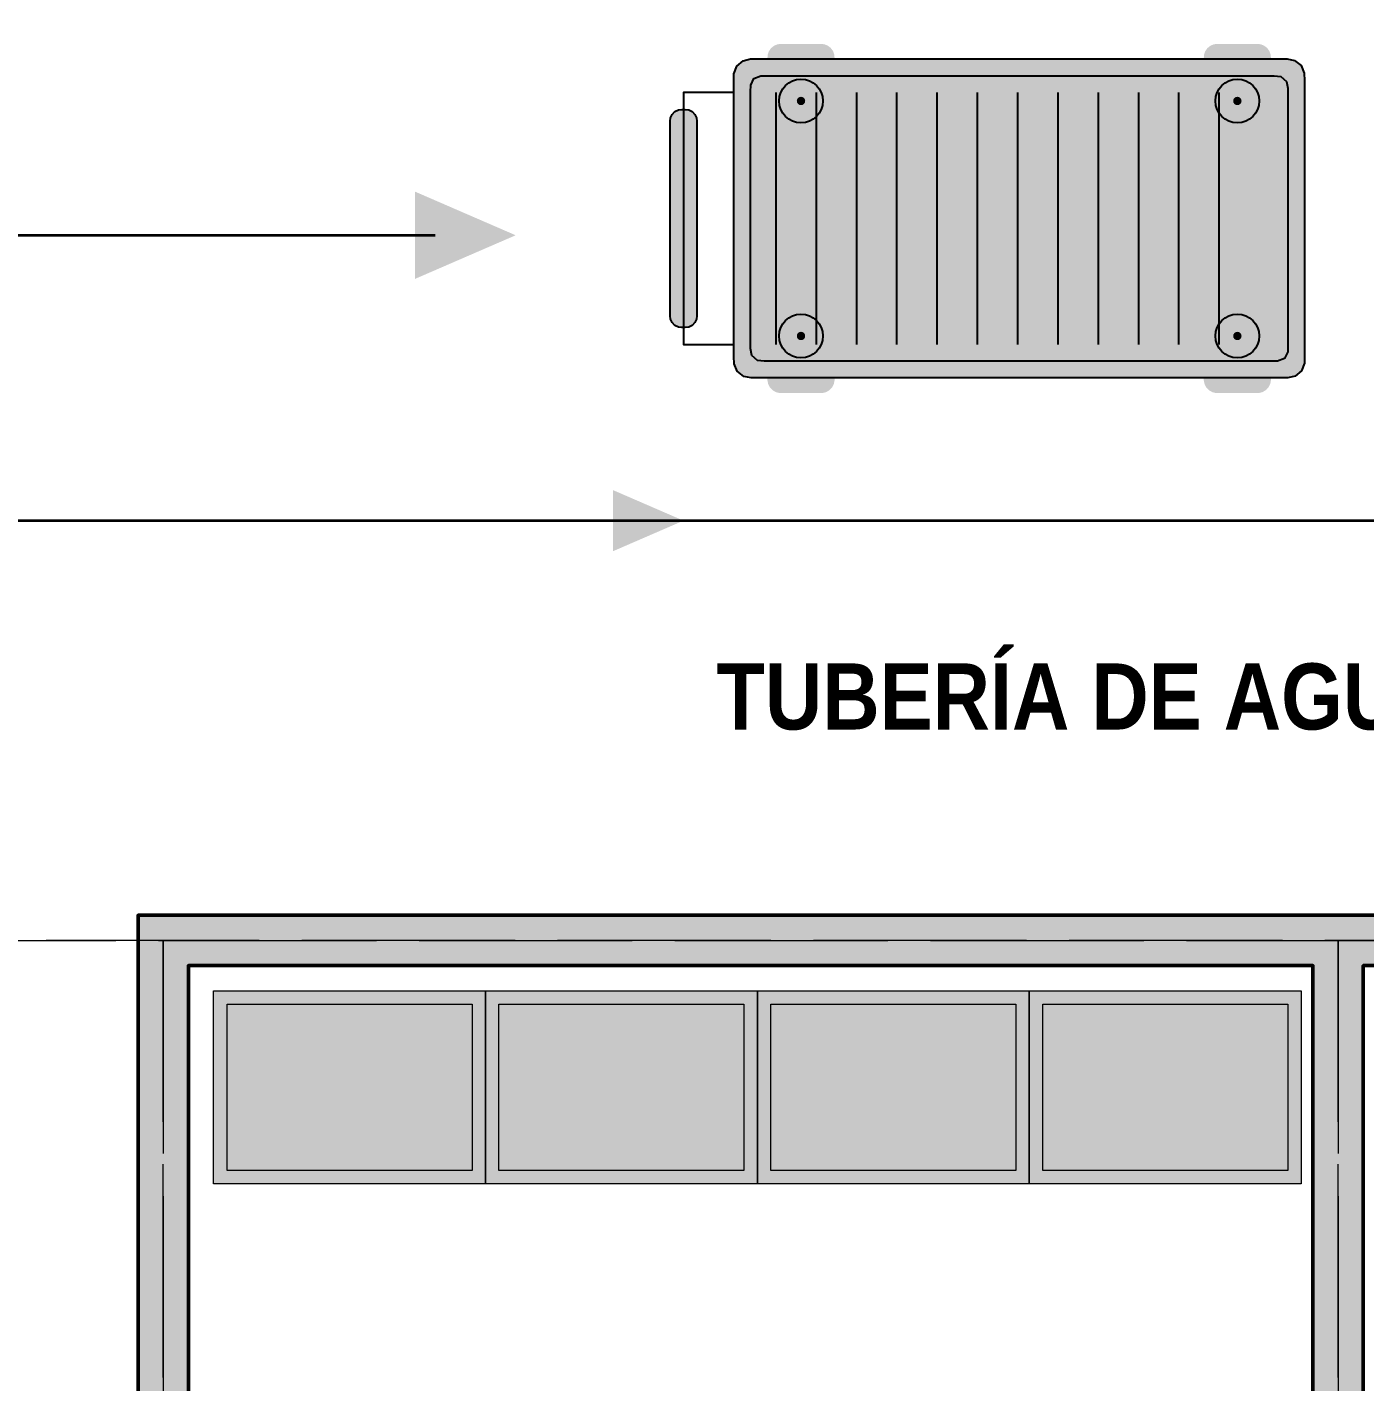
# Model space of a CAD drawing. Header units: metres. Extents: x 0 to 115, y 0 to 64.
# Drawn here: x 27.29 to 35.26, y 25.97 to 34.04 of the extents above; entities that cross this region are included whole.
import ezdxf

# ---------------------------------------------------------------- set-up
doc = ezdxf.new("R2010")
doc.units = ezdxf.units.M
doc.linetypes.add('DASHED', pattern=[1.524, 1.27, -0.254])
doc.layers.add('A-AREA', color=8, linetype='DASHED', lineweight=13, plot=False)
for name, color, linetype, lineweight in [('A-MOBILIARIO', 9, 'Continuous', 18), ('A-MOBILIARIO-RELLENO', 9, 'Continuous', 0), ('A-MURO', 7, 'Continuous', 50), ('G-ETIQUETA', 4, 'Continuous', 18), ('M-EQUIPO', 7, 'Continuous', 25), ('M-EQUIPO-RELLENO', 8, 'Continuous', 0)]:
    doc.layers.add(name, color=color, linetype=linetype, lineweight=lineweight)
for name, color, linetype, lineweight, true_color in [('A-MURO-RELLENO', 8, 'Continuous', 0, 0x8d949b), ('P-AGUA-POTABLE', 3, 'Continuous', 35, 0x3aa84f), ('P-PROCESO', 5, 'Continuous', 35, 0x1d4ed8)]:
    doc.layers.add(name, color=color, linetype=linetype, lineweight=lineweight, true_color=true_color)
doc.styles.add('PLANO', font='arial.ttf')
doc.styles.add('PLANO_N', font='arialbd.ttf')

# ---------------------------------------------------------------- blocks, each defined once
blk = doc.blocks.new('EQ_carro-p1')
at = {"layer": 'M-EQUIPO-RELLENO', "true_color": 0x2a2f35}
h = blk.add_hatch(color=7, dxfattribs=at)
h.dxf.hatch_style = 1
h.paths.add_polyline_path([(-1.22, 1.04), (-1.2002, 1.04), (-1.1803, 1.04), (-1.1605, 1.04), (-1.1406, 1.04), (-1.1208, 1.04), (-1.1009, 1.04), (-1.0811, 1.04), (-1.0612, 1.04), (-1.0414, 1.04), (-1.0215, 1.04), (-1.0017, 1.04), (-0.9818, 1.04), (-0.9614, 1.0378), (-0.9407, 1.0297), (-0.9225, 1.0156), (-0.9091, 0.997), (-0.9017, 0.9762), (-0.9, 0.9559), (-0.9001, 0.936), (-0.9039, 0.9152), (-0.9138, 0.895), (-0.9295, 0.878), (-0.949, 0.8662), (-0.9699, 0.8606), (-0.9899, 0.86), (-1.0098, 0.86), (-1.0296, 0.86), (-1.0495, 0.86), (-1.0693, 0.86), (-1.0892, 0.86), (-1.109, 0.86), (-1.1289, 0.86), (-1.1487, 0.86), (-1.1686, 0.86), (-1.1884, 0.86), (-1.2083, 0.86), (-1.2283, 0.8604), (-1.2491, 0.8655), (-1.2689, 0.8767), (-1.2849, 0.8933), (-1.2954, 0.9133), (-1.2998, 0.9341), (-1.3, 0.954), (-1.2987, 0.9743), (-1.2919, 0.9951), (-1.279, 1.0141), (-1.2611, 1.0286), (-1.2406, 1.0373)])
h = blk.add_hatch(color=7, dxfattribs=at)
h.dxf.hatch_style = 1
h.paths.add_polyline_path([(1.38, 1.04), (1.3998, 1.04), (1.4197, 1.04), (1.4395, 1.04), (1.4594, 1.04), (1.4792, 1.04), (1.4991, 1.04), (1.5189, 1.04), (1.5388, 1.04), (1.5586, 1.04), (1.5785, 1.04), (1.5983, 1.04), (1.6182, 1.04), (1.6386, 1.0378), (1.6593, 1.0297), (1.6775, 1.0156), (1.6909, 0.997), (1.6983, 0.9762), (1.7, 0.9559), (1.6999, 0.936), (1.6961, 0.9152), (1.6862, 0.895), (1.6705, 0.878), (1.651, 0.8662), (1.6301, 0.8606), (1.6101, 0.86), (1.5902, 0.86), (1.5704, 0.86), (1.5505, 0.86), (1.5307, 0.86), (1.5108, 0.86), (1.491, 0.86), (1.4711, 0.86), (1.4513, 0.86), (1.4314, 0.86), (1.4116, 0.86), (1.3917, 0.86), (1.3717, 0.8604), (1.3509, 0.8655), (1.3311, 0.8767), (1.3151, 0.8933), (1.3046, 0.9133), (1.3002, 0.9341), (1.3, 0.954), (1.3013, 0.9743), (1.3081, 0.9951), (1.321, 1.0141), (1.3389, 1.0286), (1.3594, 1.0373)])
at = {"layer": 'M-EQUIPO-RELLENO', "true_color": 0xdfe4e9}
h = blk.add_hatch(color=7, dxfattribs=at)
h.dxf.hatch_style = 1
h.paths.add_polyline_path([(-1.4, 0.95), (-1.3568, 0.95), (-1.3136, 0.95), (-1.2704, 0.95), (-1.2272, 0.95), (-1.184, 0.95), (-1.1409, 0.95), (-1.0977, 0.95), (-1.0545, 0.95), (-1.0113, 0.95), (-0.9681, 0.95), (-0.9249, 0.95), (-0.8817, 0.95), (-0.8385, 0.95), (-0.7953, 0.95), (-0.7521, 0.95), (-0.709, 0.95), (-0.6658, 0.95), (-0.6226, 0.95), (-0.5794, 0.95), (-0.5362, 0.95), (-0.493, 0.95), (-0.4498, 0.95), (-0.4066, 0.95), (-0.3634, 0.95), (-0.3202, 0.95), (-0.2771, 0.95), (-0.2339, 0.95), (-0.1907, 0.95), (-0.1475, 0.95), (-0.1043, 0.95), (-0.0611, 0.95), (-0.0179, 0.95), (0.0253, 0.95), (0.0685, 0.95), (0.1117, 0.95), (0.1549, 0.95), (0.198, 0.95), (0.2412, 0.95), (0.2844, 0.95), (0.3276, 0.95), (0.3708, 0.95), (0.414, 0.95), (0.4572, 0.95), (0.5004, 0.95), (0.5436, 0.95), (0.5868, 0.95), (0.6299, 0.95), (0.6731, 0.95), (0.7163, 0.95), (0.7595, 0.95), (0.8027, 0.95), (0.8459, 0.95), (0.8891, 0.95), (0.9323, 0.95), (0.9755, 0.95), (1.0187, 0.95), (1.0619, 0.95), (1.105, 0.95), (1.1482, 0.95), (1.1914, 0.95), (1.2346, 0.95), (1.2778, 0.95), (1.321, 0.95), (1.3642, 0.95), (1.4074, 0.95), (1.4506, 0.95), (1.4938, 0.95), (1.5369, 0.95), (1.5801, 0.95), (1.6233, 0.95), (1.6665, 0.95), (1.7097, 0.95), (1.7529, 0.95), (1.7961, 0.95), (1.8409, 0.9413), (1.8797, 0.9103), (1.8987, 0.8662), (1.9, 0.8226), (1.9, 0.7794), (1.9, 0.7362), (1.9, 0.693), (1.9, 0.6498), (1.9, 0.6066), (1.9, 0.5634), (1.9, 0.5202), (1.9, 0.4771), (1.9, 0.4339), (1.9, 0.3907), (1.9, 0.3475), (1.9, 0.3043), (1.9, 0.2611), (1.9, 0.2179), (1.9, 0.1747), (1.9, 0.1315), (1.9, 0.0883), (1.9, 0.0451), (1.9, 0.002), (1.9, -0.0412), (1.9, -0.0844), (1.9, -0.1276), (1.9, -0.1708), (1.9, -0.214), (1.9, -0.2572), (1.9, -0.3004), (1.9, -0.3436), (1.9, -0.3868), (1.9, -0.4299), (1.9, -0.4731), (1.9, -0.5163), (1.9, -0.5595), (1.9, -0.6027), (1.9, -0.6459), (1.9, -0.6891), (1.9, -0.7323), (1.9, -0.7755), (1.9, -0.8187), (1.8993, -0.8621), (1.8824, -0.9067), (1.8449, -0.9393), (1.8, -0.95), (1.7568, -0.95), (1.7136, -0.95), (1.6704, -0.95), (1.6272, -0.95), (1.584, -0.95), (1.5409, -0.95), (1.4977, -0.95), (1.4545, -0.95), (1.4113, -0.95), (1.3681, -0.95), (1.3249, -0.95), (1.2817, -0.95), (1.2385, -0.95), (1.1953, -0.95), (1.1521, -0.95), (1.109, -0.95), (1.0658, -0.95), (1.0226, -0.95), (0.9794, -0.95), (0.9362, -0.95), (0.893, -0.95), (0.8498, -0.95), (0.8066, -0.95), (0.7634, -0.95), (0.7202, -0.95), (0.6771, -0.95), (0.6339, -0.95), (0.5907, -0.95), (0.5475, -0.95), (0.5043, -0.95), (0.4611, -0.95), (0.4179, -0.95), (0.3747, -0.95), (0.3315, -0.95), (0.2883, -0.95), (0.2451, -0.95), (0.202, -0.95), (0.1588, -0.95), (0.1156, -0.95), (0.0724, -0.95), (0.0292, -0.95), (-0.014, -0.95), (-0.0572, -0.95), (-0.1004, -0.95), (-0.1436, -0.95), (-0.1868, -0.95), (-0.2299, -0.95), (-0.2731, -0.95), (-0.3163, -0.95), (-0.3595, -0.95), (-0.4027, -0.95), (-0.4459, -0.95), (-0.4891, -0.95), (-0.5323, -0.95), (-0.5755, -0.95), (-0.6187, -0.95), (-0.6619, -0.95), (-0.705, -0.95), (-0.7482, -0.95), (-0.7914, -0.95), (-0.8346, -0.95), (-0.8778, -0.95), (-0.921, -0.95), (-0.9642, -0.95), (-1.0074, -0.95), (-1.0506, -0.95), (-1.0938, -0.95), (-1.1369, -0.95), (-1.1801, -0.95), (-1.2233, -0.95), (-1.2665, -0.95), (-1.3097, -0.95), (-1.3529, -0.95), (-1.3961, -0.95), (-1.4409, -0.9413), (-1.4797, -0.9104), (-1.4987, -0.8662), (-1.5, -0.8226), (-1.5, -0.7794), (-1.5, -0.7362), (-1.5, -0.693), (-1.5, -0.6498), (-1.5, -0.6066), (-1.5, -0.5634), (-1.5, -0.5202), (-1.5, -0.4771), (-1.5, -0.4339), (-1.5, -0.3907), (-1.5, -0.3475), (-1.5, -0.3043), (-1.5, -0.2611), (-1.5, -0.2179), (-1.5, -0.1747), (-1.5, -0.1315), (-1.5, -0.0883), (-1.5, -0.0451), (-1.5, -0.002), (-1.5, 0.0412), (-1.5, 0.0844), (-1.5, 0.1276), (-1.5, 0.1708), (-1.5, 0.214), (-1.5, 0.2572), (-1.5, 0.3004), (-1.5, 0.3436), (-1.5, 0.3868), (-1.5, 0.4299), (-1.5, 0.4731), (-1.5, 0.5163), (-1.5, 0.5595), (-1.5, 0.6027), (-1.5, 0.6459), (-1.5, 0.6891), (-1.5, 0.7323), (-1.5, 0.7755), (-1.5, 0.8187), (-1.4993, 0.8621), (-1.4824, 0.9067), (-1.4449, 0.9393)])
at = {"layer": 'M-EQUIPO-RELLENO', "true_color": 0x3a7bd5}
h = blk.add_hatch(color=7, dxfattribs=at)
h.dxf.hatch_style = 1
h.paths.add_polyline_path([(-1.81, 0.65), (-1.79, 0.65), (-1.7693, 0.6469), (-1.749, 0.6368), (-1.7327, 0.6202), (-1.7229, 0.5999), (-1.72, 0.5792), (-1.72, 0.5592), (-1.72, 0.5392), (-1.72, 0.5193), (-1.72, 0.4993), (-1.72, 0.4793), (-1.72, 0.4593), (-1.72, 0.4394), (-1.72, 0.4194), (-1.72, 0.3994), (-1.72, 0.3795), (-1.72, 0.3595), (-1.72, 0.3395), (-1.72, 0.3195), (-1.72, 0.2996), (-1.72, 0.2796), (-1.72, 0.2596), (-1.72, 0.2397), (-1.72, 0.2197), (-1.72, 0.1997), (-1.72, 0.1798), (-1.72, 0.1598), (-1.72, 0.1398), (-1.72, 0.1198), (-1.72, 0.0999), (-1.72, 0.0799), (-1.72, 0.0599), (-1.72, 0.04), (-1.72, 0.02), (-1.72, 0), (-1.72, -0.02), (-1.72, -0.0399), (-1.72, -0.0599), (-1.72, -0.0799), (-1.72, -0.0998), (-1.72, -0.1198), (-1.72, -0.1398), (-1.72, -0.1598), (-1.72, -0.1797), (-1.72, -0.1997), (-1.72, -0.2197), (-1.72, -0.2396), (-1.72, -0.2596), (-1.72, -0.2796), (-1.72, -0.2995), (-1.72, -0.3195), (-1.72, -0.3395), (-1.72, -0.3595), (-1.72, -0.3794), (-1.72, -0.3994), (-1.72, -0.4194), (-1.72, -0.4393), (-1.72, -0.4593), (-1.72, -0.4793), (-1.72, -0.4993), (-1.72, -0.5192), (-1.72, -0.5392), (-1.72, -0.5592), (-1.72, -0.5791), (-1.7229, -0.5998), (-1.7327, -0.6202), (-1.749, -0.6367), (-1.7693, -0.6469), (-1.79, -0.65), (-1.81, -0.65), (-1.8307, -0.6469), (-1.851, -0.6368), (-1.8673, -0.6202), (-1.8771, -0.5999), (-1.88, -0.5792), (-1.88, -0.5592), (-1.88, -0.5392), (-1.88, -0.5193), (-1.88, -0.4993), (-1.88, -0.4793), (-1.88, -0.4593), (-1.88, -0.4394), (-1.88, -0.4194), (-1.88, -0.3994), (-1.88, -0.3795), (-1.88, -0.3595), (-1.88, -0.3395), (-1.88, -0.3195), (-1.88, -0.2996), (-1.88, -0.2796), (-1.88, -0.2596), (-1.88, -0.2397), (-1.88, -0.2197), (-1.88, -0.1997), (-1.88, -0.1798), (-1.88, -0.1598), (-1.88, -0.1398), (-1.88, -0.1198), (-1.88, -0.0999), (-1.88, -0.0799), (-1.88, -0.0599), (-1.88, -0.04), (-1.88, -0.02), (-1.88, 0), (-1.88, 0.02), (-1.88, 0.0399), (-1.88, 0.0599), (-1.88, 0.0799), (-1.88, 0.0998), (-1.88, 0.1198), (-1.88, 0.1398), (-1.88, 0.1598), (-1.88, 0.1797), (-1.88, 0.1997), (-1.88, 0.2197), (-1.88, 0.2396), (-1.88, 0.2596), (-1.88, 0.2796), (-1.88, 0.2995), (-1.88, 0.3195), (-1.88, 0.3395), (-1.88, 0.3595), (-1.88, 0.3794), (-1.88, 0.3994), (-1.88, 0.4194), (-1.88, 0.4393), (-1.88, 0.4593), (-1.88, 0.4793), (-1.88, 0.4993), (-1.88, 0.5192), (-1.88, 0.5392), (-1.88, 0.5592), (-1.88, 0.5791), (-1.8771, 0.5998), (-1.8673, 0.6202), (-1.851, 0.6367), (-1.8307, 0.6469)])
at = {"layer": 'M-EQUIPO-RELLENO', "true_color": 0x4b5563}
h = blk.add_hatch(color=7, dxfattribs=at)
h.dxf.hatch_style = 1
edge = h.paths.add_edge_path()
edge.add_arc((-1.1, 0.7), 0.025, 0, 360)
h = blk.add_hatch(color=7, dxfattribs=at)
h.dxf.hatch_style = 1
edge = h.paths.add_edge_path()
edge.add_arc((1.5, 0.7), 0.025, 0, 360)
h = blk.add_hatch(color=7, dxfattribs=at)
h.dxf.hatch_style = 1
edge = h.paths.add_edge_path()
edge.add_arc((-1.1, -0.7), 0.025, 0, 360)
h = blk.add_hatch(color=7, dxfattribs=at)
h.dxf.hatch_style = 1
edge = h.paths.add_edge_path()
edge.add_arc((1.5, -0.7), 0.025, 0, 360)
at = {"layer": 'M-EQUIPO-RELLENO', "true_color": 0x2a2f35}
h = blk.add_hatch(color=7, dxfattribs=at)
h.dxf.hatch_style = 1
h.paths.add_polyline_path([(-1.22, -0.86), (-1.2002, -0.86), (-1.1803, -0.86), (-1.1605, -0.86), (-1.1406, -0.86), (-1.1208, -0.86), (-1.1009, -0.86), (-1.0811, -0.86), (-1.0612, -0.86), (-1.0414, -0.86), (-1.0215, -0.86), (-1.0017, -0.86), (-0.9818, -0.86), (-0.9614, -0.8622), (-0.9407, -0.8703), (-0.9225, -0.8844), (-0.9091, -0.903), (-0.9017, -0.9238), (-0.9, -0.9441), (-0.9001, -0.964), (-0.9039, -0.9848), (-0.9138, -1.005), (-0.9295, -1.022), (-0.949, -1.0338), (-0.9699, -1.0394), (-0.9899, -1.04), (-1.0098, -1.04), (-1.0296, -1.04), (-1.0495, -1.04), (-1.0693, -1.04), (-1.0892, -1.04), (-1.109, -1.04), (-1.1289, -1.04), (-1.1487, -1.04), (-1.1686, -1.04), (-1.1884, -1.04), (-1.2083, -1.04), (-1.2283, -1.0396), (-1.2491, -1.0345), (-1.2689, -1.0233), (-1.2849, -1.0067), (-1.2954, -0.9867), (-1.2998, -0.9659), (-1.3, -0.946), (-1.2987, -0.9257), (-1.2919, -0.9049), (-1.279, -0.8859), (-1.2611, -0.8714), (-1.2406, -0.8627)])
h = blk.add_hatch(color=7, dxfattribs=at)
h.dxf.hatch_style = 1
h.paths.add_polyline_path([(1.38, -0.86), (1.3998, -0.86), (1.4197, -0.86), (1.4395, -0.86), (1.4594, -0.86), (1.4792, -0.86), (1.4991, -0.86), (1.5189, -0.86), (1.5388, -0.86), (1.5586, -0.86), (1.5785, -0.86), (1.5983, -0.86), (1.6182, -0.86), (1.6386, -0.8622), (1.6593, -0.8703), (1.6775, -0.8844), (1.6909, -0.903), (1.6983, -0.9238), (1.7, -0.9441), (1.6999, -0.964), (1.6961, -0.9848), (1.6862, -1.005), (1.6705, -1.022), (1.651, -1.0338), (1.6301, -1.0394), (1.6101, -1.04), (1.5902, -1.04), (1.5704, -1.04), (1.5505, -1.04), (1.5307, -1.04), (1.5108, -1.04), (1.491, -1.04), (1.4711, -1.04), (1.4513, -1.04), (1.4314, -1.04), (1.4116, -1.04), (1.3917, -1.04), (1.3717, -1.0396), (1.3509, -1.0345), (1.3311, -1.0233), (1.3151, -1.0067), (1.3046, -0.9867), (1.3002, -0.9659), (1.3, -0.946), (1.3013, -0.9257), (1.3081, -0.9049), (1.321, -0.8859), (1.3389, -0.8714), (1.3594, -0.8627)])
at = {"layer": 'M-EQUIPO'}
for points in [[(-1.4, 0.95), (-1.3568, 0.95), (-1.3136, 0.95), (-1.2704, 0.95), (-1.2272, 0.95), (-1.184, 0.95), (-1.1409, 0.95), (-1.0977, 0.95), (-1.0545, 0.95), (-1.0113, 0.95), (-0.9681, 0.95), (-0.9249, 0.95), (-0.8817, 0.95), (-0.8385, 0.95), (-0.7953, 0.95), (-0.7521, 0.95), (-0.709, 0.95), (-0.6658, 0.95), (-0.6226, 0.95), (-0.5794, 0.95), (-0.5362, 0.95), (-0.493, 0.95), (-0.4498, 0.95), (-0.4066, 0.95), (-0.3634, 0.95), (-0.3202, 0.95), (-0.2771, 0.95), (-0.2339, 0.95), (-0.1907, 0.95), (-0.1475, 0.95), (-0.1043, 0.95), (-0.0611, 0.95), (-0.0179, 0.95), (0.0253, 0.95), (0.0685, 0.95), (0.1117, 0.95), (0.1549, 0.95), (0.198, 0.95), (0.2412, 0.95), (0.2844, 0.95), (0.3276, 0.95), (0.3708, 0.95), (0.414, 0.95), (0.4572, 0.95), (0.5004, 0.95), (0.5436, 0.95), (0.5868, 0.95), (0.6299, 0.95), (0.6731, 0.95), (0.7163, 0.95), (0.7595, 0.95), (0.8027, 0.95), (0.8459, 0.95), (0.8891, 0.95), (0.9323, 0.95), (0.9755, 0.95), (1.0187, 0.95), (1.0619, 0.95), (1.105, 0.95), (1.1482, 0.95), (1.1914, 0.95), (1.2346, 0.95), (1.2778, 0.95), (1.321, 0.95), (1.3642, 0.95), (1.4074, 0.95), (1.4506, 0.95), (1.4938, 0.95), (1.5369, 0.95), (1.5801, 0.95), (1.6233, 0.95), (1.6665, 0.95), (1.7097, 0.95), (1.7529, 0.95), (1.7961, 0.95), (1.8409, 0.9413), (1.8797, 0.9103), (1.8987, 0.8662), (1.9, 0.8226), (1.9, 0.7794), (1.9, 0.7362), (1.9, 0.693), (1.9, 0.6498), (1.9, 0.6066), (1.9, 0.5634), (1.9, 0.5202), (1.9, 0.4771), (1.9, 0.4339), (1.9, 0.3907), (1.9, 0.3475), (1.9, 0.3043), (1.9, 0.2611), (1.9, 0.2179), (1.9, 0.1747), (1.9, 0.1315), (1.9, 0.0883), (1.9, 0.0451), (1.9, 0.002), (1.9, -0.0412), (1.9, -0.0844), (1.9, -0.1276), (1.9, -0.1708), (1.9, -0.214), (1.9, -0.2572), (1.9, -0.3004), (1.9, -0.3436), (1.9, -0.3868), (1.9, -0.4299), (1.9, -0.4731), (1.9, -0.5163), (1.9, -0.5595), (1.9, -0.6027), (1.9, -0.6459), (1.9, -0.6891), (1.9, -0.7323), (1.9, -0.7755), (1.9, -0.8187), (1.8993, -0.8621), (1.8824, -0.9067), (1.8449, -0.9393), (1.8, -0.95), (1.7568, -0.95), (1.7136, -0.95), (1.6704, -0.95), (1.6272, -0.95), (1.584, -0.95), (1.5409, -0.95), (1.4977, -0.95), (1.4545, -0.95), (1.4113, -0.95), (1.3681, -0.95), (1.3249, -0.95), (1.2817, -0.95), (1.2385, -0.95), (1.1953, -0.95), (1.1521, -0.95), (1.109, -0.95), (1.0658, -0.95), (1.0226, -0.95), (0.9794, -0.95), (0.9362, -0.95), (0.893, -0.95), (0.8498, -0.95), (0.8066, -0.95), (0.7634, -0.95), (0.7202, -0.95), (0.6771, -0.95), (0.6339, -0.95), (0.5907, -0.95), (0.5475, -0.95), (0.5043, -0.95), (0.4611, -0.95), (0.4179, -0.95), (0.3747, -0.95), (0.3315, -0.95), (0.2883, -0.95), (0.2451, -0.95), (0.202, -0.95), (0.1588, -0.95), (0.1156, -0.95), (0.0724, -0.95), (0.0292, -0.95), (-0.014, -0.95), (-0.0572, -0.95), (-0.1004, -0.95), (-0.1436, -0.95), (-0.1868, -0.95), (-0.2299, -0.95), (-0.2731, -0.95), (-0.3163, -0.95), (-0.3595, -0.95), (-0.4027, -0.95), (-0.4459, -0.95), (-0.4891, -0.95), (-0.5323, -0.95), (-0.5755, -0.95), (-0.6187, -0.95), (-0.6619, -0.95), (-0.705, -0.95), (-0.7482, -0.95), (-0.7914, -0.95), (-0.8346, -0.95), (-0.8778, -0.95), (-0.921, -0.95), (-0.9642, -0.95), (-1.0074, -0.95), (-1.0506, -0.95), (-1.0938, -0.95), (-1.1369, -0.95), (-1.1801, -0.95), (-1.2233, -0.95), (-1.2665, -0.95), (-1.3097, -0.95), (-1.3529, -0.95), (-1.3961, -0.95), (-1.4409, -0.9413), (-1.4797, -0.9104), (-1.4987, -0.8662), (-1.5, -0.8226), (-1.5, -0.7794), (-1.5, -0.7362), (-1.5, -0.693), (-1.5, -0.6498), (-1.5, -0.6066), (-1.5, -0.5634), (-1.5, -0.5202), (-1.5, -0.4771), (-1.5, -0.4339), (-1.5, -0.3907), (-1.5, -0.3475), (-1.5, -0.3043), (-1.5, -0.2611), (-1.5, -0.2179), (-1.5, -0.1747), (-1.5, -0.1315), (-1.5, -0.0883), (-1.5, -0.0451), (-1.5, -0.002), (-1.5, 0.0412), (-1.5, 0.0844), (-1.5, 0.1276), (-1.5, 0.1708), (-1.5, 0.214), (-1.5, 0.2572), (-1.5, 0.3004), (-1.5, 0.3436), (-1.5, 0.3868), (-1.5, 0.4299), (-1.5, 0.4731), (-1.5, 0.5163), (-1.5, 0.5595), (-1.5, 0.6027), (-1.5, 0.6459), (-1.5, 0.6891), (-1.5, 0.7323), (-1.5, 0.7755), (-1.5, 0.8187), (-1.4993, 0.8621), (-1.4824, 0.9067), (-1.4449, 0.9393)], [(-1.81, 0.65), (-1.79, 0.65), (-1.7693, 0.6469), (-1.749, 0.6368), (-1.7327, 0.6202), (-1.7229, 0.5999), (-1.72, 0.5792), (-1.72, 0.5592), (-1.72, 0.5392), (-1.72, 0.5193), (-1.72, 0.4993), (-1.72, 0.4793), (-1.72, 0.4593), (-1.72, 0.4394), (-1.72, 0.4194), (-1.72, 0.3994), (-1.72, 0.3795), (-1.72, 0.3595), (-1.72, 0.3395), (-1.72, 0.3195), (-1.72, 0.2996), (-1.72, 0.2796), (-1.72, 0.2596), (-1.72, 0.2397), (-1.72, 0.2197), (-1.72, 0.1997), (-1.72, 0.1798), (-1.72, 0.1598), (-1.72, 0.1398), (-1.72, 0.1198), (-1.72, 0.0999), (-1.72, 0.0799), (-1.72, 0.0599), (-1.72, 0.04), (-1.72, 0.02), (-1.72, 0), (-1.72, -0.02), (-1.72, -0.0399), (-1.72, -0.0599), (-1.72, -0.0799), (-1.72, -0.0998), (-1.72, -0.1198), (-1.72, -0.1398), (-1.72, -0.1598), (-1.72, -0.1797), (-1.72, -0.1997), (-1.72, -0.2197), (-1.72, -0.2396), (-1.72, -0.2596), (-1.72, -0.2796), (-1.72, -0.2995), (-1.72, -0.3195), (-1.72, -0.3395), (-1.72, -0.3595), (-1.72, -0.3794), (-1.72, -0.3994), (-1.72, -0.4194), (-1.72, -0.4393), (-1.72, -0.4593), (-1.72, -0.4793), (-1.72, -0.4993), (-1.72, -0.5192), (-1.72, -0.5392), (-1.72, -0.5592), (-1.72, -0.5791), (-1.7229, -0.5998), (-1.7327, -0.6202), (-1.749, -0.6367), (-1.7693, -0.6469), (-1.79, -0.65), (-1.81, -0.65), (-1.8307, -0.6469), (-1.851, -0.6368), (-1.8673, -0.6202), (-1.8771, -0.5999), (-1.88, -0.5792), (-1.88, -0.5592), (-1.88, -0.5392), (-1.88, -0.5193), (-1.88, -0.4993), (-1.88, -0.4793), (-1.88, -0.4593), (-1.88, -0.4394), (-1.88, -0.4194), (-1.88, -0.3994), (-1.88, -0.3795), (-1.88, -0.3595), (-1.88, -0.3395), (-1.88, -0.3195), (-1.88, -0.2996), (-1.88, -0.2796), (-1.88, -0.2596), (-1.88, -0.2397), (-1.88, -0.2197), (-1.88, -0.1997), (-1.88, -0.1798), (-1.88, -0.1598), (-1.88, -0.1398), (-1.88, -0.1198), (-1.88, -0.0999), (-1.88, -0.0799), (-1.88, -0.0599), (-1.88, -0.04), (-1.88, -0.02), (-1.88, 0), (-1.88, 0.02), (-1.88, 0.0399), (-1.88, 0.0599), (-1.88, 0.0799), (-1.88, 0.0998), (-1.88, 0.1198), (-1.88, 0.1398), (-1.88, 0.1598), (-1.88, 0.1797), (-1.88, 0.1997), (-1.88, 0.2197), (-1.88, 0.2396), (-1.88, 0.2596), (-1.88, 0.2796), (-1.88, 0.2995), (-1.88, 0.3195), (-1.88, 0.3395), (-1.88, 0.3595), (-1.88, 0.3794), (-1.88, 0.3994), (-1.88, 0.4194), (-1.88, 0.4393), (-1.88, 0.4593), (-1.88, 0.4793), (-1.88, 0.4993), (-1.88, 0.5192), (-1.88, 0.5392), (-1.88, 0.5592), (-1.88, 0.5791), (-1.8771, 0.5998), (-1.8673, 0.6202), (-1.851, 0.6367), (-1.8307, 0.6469)]]:
    blk.add_lwpolyline(points, close=True, dxfattribs=at)
at = {"layer": 'M-EQUIPO', "true_color": 0x7a858f}
blk.add_lwpolyline([(-1.34, 0.85), (-1.2998, 0.85), (-1.2595, 0.85), (-1.2193, 0.85), (-1.179, 0.85), (-1.1388, 0.85), (-1.0985, 0.85), (-1.0583, 0.85), (-1.018, 0.85), (-0.9778, 0.85), (-0.9375, 0.85), (-0.8973, 0.85), (-0.857, 0.85), (-0.8168, 0.85), (-0.7765, 0.85), (-0.7363, 0.85), (-0.696, 0.85), (-0.6558, 0.85), (-0.6155, 0.85), (-0.5753, 0.85), (-0.535, 0.85), (-0.4948, 0.85), (-0.4546, 0.85), (-0.4143, 0.85), (-0.3741, 0.85), (-0.3338, 0.85), (-0.2936, 0.85), (-0.2533, 0.85), (-0.2131, 0.85), (-0.1728, 0.85), (-0.1326, 0.85), (-0.0923, 0.85), (-0.0521, 0.85), (-0.0118, 0.85), (0.0284, 0.85), (0.0687, 0.85), (0.1089, 0.85), (0.1492, 0.85), (0.1894, 0.85), (0.2297, 0.85), (0.2699, 0.85), (0.3101, 0.85), (0.3504, 0.85), (0.3906, 0.85), (0.4309, 0.85), (0.4711, 0.85), (0.5114, 0.85), (0.5516, 0.85), (0.5919, 0.85), (0.6321, 0.85), (0.6724, 0.85), (0.7126, 0.85), (0.7529, 0.85), (0.7931, 0.85), (0.8334, 0.85), (0.8736, 0.85), (0.9139, 0.85), (0.9541, 0.85), (0.9944, 0.85), (1.0346, 0.85), (1.0749, 0.85), (1.1151, 0.85), (1.1553, 0.85), (1.1956, 0.85), (1.2358, 0.85), (1.2761, 0.85), (1.3163, 0.85), (1.3566, 0.85), (1.3968, 0.85), (1.4371, 0.85), (1.4773, 0.85), (1.5176, 0.85), (1.5578, 0.85), (1.5981, 0.85), (1.6383, 0.85), (1.6786, 0.85), (1.7188, 0.85), (1.7598, 0.8466), (1.7938, 0.8166), (1.8, 0.7753), (1.8, 0.735), (1.8, 0.6948), (1.8, 0.6546), (1.8, 0.6143), (1.8, 0.5741), (1.8, 0.5338), (1.8, 0.4936), (1.8, 0.4533), (1.8, 0.4131), (1.8, 0.3728), (1.8, 0.3326), (1.8, 0.2923), (1.8, 0.2521), (1.8, 0.2118), (1.8, 0.1716), (1.8, 0.1313), (1.8, 0.0911), (1.8, 0.0508), (1.8, 0.0106), (1.8, -0.0297), (1.8, -0.0699), (1.8, -0.1101), (1.8, -0.1504), (1.8, -0.1906), (1.8, -0.2309), (1.8, -0.2711), (1.8, -0.3114), (1.8, -0.3516), (1.8, -0.3919), (1.8, -0.4321), (1.8, -0.4724), (1.8, -0.5126), (1.8, -0.5529), (1.8, -0.5931), (1.8, -0.6334), (1.8, -0.6736), (1.8, -0.7139), (1.8, -0.7541), (1.7998, -0.7944), (1.7806, -0.8342), (1.74, -0.85), (1.6998, -0.85), (1.6595, -0.85), (1.6193, -0.85), (1.579, -0.85), (1.5388, -0.85), (1.4985, -0.85), (1.4583, -0.85), (1.418, -0.85), (1.3778, -0.85), (1.3375, -0.85), (1.2973, -0.85), (1.257, -0.85), (1.2168, -0.85), (1.1765, -0.85), (1.1363, -0.85), (1.096, -0.85), (1.0558, -0.85), (1.0155, -0.85), (0.9753, -0.85), (0.935, -0.85), (0.8948, -0.85), (0.8546, -0.85), (0.8143, -0.85), (0.7741, -0.85), (0.7338, -0.85), (0.6936, -0.85), (0.6533, -0.85), (0.6131, -0.85), (0.5728, -0.85), (0.5326, -0.85), (0.4923, -0.85), (0.4521, -0.85), (0.4118, -0.85), (0.3716, -0.85), (0.3313, -0.85), (0.2911, -0.85), (0.2508, -0.85), (0.2106, -0.85), (0.1703, -0.85), (0.1301, -0.85), (0.0899, -0.85), (0.0496, -0.85), (0.0094, -0.85), (-0.0309, -0.85), (-0.0711, -0.85), (-0.1114, -0.85), (-0.1516, -0.85), (-0.1919, -0.85), (-0.2321, -0.85), (-0.2724, -0.85), (-0.3126, -0.85), (-0.3529, -0.85), (-0.3931, -0.85), (-0.4334, -0.85), (-0.4736, -0.85), (-0.5139, -0.85), (-0.5541, -0.85), (-0.5944, -0.85), (-0.6346, -0.85), (-0.6749, -0.85), (-0.7151, -0.85), (-0.7553, -0.85), (-0.7956, -0.85), (-0.8358, -0.85), (-0.8761, -0.85), (-0.9163, -0.85), (-0.9566, -0.85), (-0.9968, -0.85), (-1.0371, -0.85), (-1.0773, -0.85), (-1.1176, -0.85), (-1.1578, -0.85), (-1.1981, -0.85), (-1.2383, -0.85), (-1.2786, -0.85), (-1.3188, -0.85), (-1.3598, -0.8466), (-1.3938, -0.8166), (-1.4, -0.7753), (-1.4, -0.735), (-1.4, -0.6948), (-1.4, -0.6546), (-1.4, -0.6143), (-1.4, -0.5741), (-1.4, -0.5338), (-1.4, -0.4936), (-1.4, -0.4533), (-1.4, -0.4131), (-1.4, -0.3728), (-1.4, -0.3326), (-1.4, -0.2923), (-1.4, -0.2521), (-1.4, -0.2118), (-1.4, -0.1716), (-1.4, -0.1313), (-1.4, -0.0911), (-1.4, -0.0508), (-1.4, -0.0106), (-1.4, 0.0297), (-1.4, 0.0699), (-1.4, 0.1101), (-1.4, 0.1504), (-1.4, 0.1906), (-1.4, 0.2309), (-1.4, 0.2711), (-1.4, 0.3114), (-1.4, 0.3516), (-1.4, 0.3919), (-1.4, 0.4321), (-1.4, 0.4724), (-1.4, 0.5126), (-1.4, 0.5529), (-1.4, 0.5931), (-1.4, 0.6334), (-1.4, 0.6736), (-1.4, 0.7139), (-1.4, 0.7541), (-1.3998, 0.7944), (-1.3806, 0.8342)], close=True, dxfattribs=at)
at = {"layer": 'M-EQUIPO'}
blk.add_lwpolyline([(-1.5, 0.75), (-1.8, 0.75), (-1.8, -0.75), (-1.5, -0.75)], dxfattribs=at)
at = {"layer": 'M-EQUIPO', "true_color": 0xa3adb6}
for points in [[(-1.25, 0.75), (-1.25, -0.75)], [(-1.01, 0.75), (-1.01, -0.75)], [(-0.77, 0.75), (-0.77, -0.75)], [(-0.53, 0.75), (-0.53, -0.75)], [(-0.29, 0.75), (-0.29, -0.75)], [(-0.05, 0.75), (-0.05, -0.75)], [(0.19, 0.75), (0.19, -0.75)], [(0.43, 0.75), (0.43, -0.75)], [(0.67, 0.75), (0.67, -0.75)], [(0.91, 0.75), (0.91, -0.75)], [(1.15, 0.75), (1.15, -0.75)], [(1.39, 0.75), (1.39, -0.75)]]:
    blk.add_lwpolyline(points, dxfattribs=at)
at = {"layer": 'M-EQUIPO', "ltscale": 0.15}
for centre in [(-1.1, 0.7), (1.5, 0.7), (-1.1, -0.7), (1.5, -0.7)]:
    blk.add_circle(centre, 0.13, dxfattribs=at)
at = {"layer": 'G-ETIQUETA', "style": 'PLANO', "flags": 1}
for tag, p in [('TAG', (0, 0)), ('NOMBRE', (0, -0.25)), ('AREA', (0, -0.5)), ('FUNCION', (0, -0.75)), ('CONFIANZA', (0, -1))]:
    blk.add_attdef(tag, p, '', height=0.15, dxfattribs=at)

msp = doc.modelspace()

# ---------------------------------------------------------------- hatches: boundary and pattern name
at = {"layer": 'A-MOBILIARIO-RELLENO', "true_color": 0xdfe5ea}
h = msp.add_hatch(color=7, dxfattribs=at)
h.dxf.hatch_style = 1
h.paths.add_polyline_path([(28.4, 28.3), (30.02, 28.3), (30.02, 27.15), (28.4, 27.15)])
h = msp.add_hatch(color=7, dxfattribs=at)
h.dxf.hatch_style = 1
h.paths.add_polyline_path([(30.02, 28.3), (31.64, 28.3), (31.64, 27.15), (30.02, 27.15)])
h = msp.add_hatch(color=7, dxfattribs=at)
h.dxf.hatch_style = 1
h.paths.add_polyline_path([(31.64, 28.3), (33.26, 28.3), (33.26, 27.15), (31.64, 27.15)])
h = msp.add_hatch(color=7, dxfattribs=at)
h.dxf.hatch_style = 1
h.paths.add_polyline_path([(33.26, 28.3), (34.88, 28.3), (34.88, 27.15), (33.26, 27.15)])
at = {"layer": 'A-MURO-RELLENO', "true_color": 0x8d949b}
h = msp.add_hatch(color=8, dxfattribs=at)
h.dxf.hatch_style = 1
h.paths.add_polyline_path([(32.765, 20.05), (32.765, 22.265), (32.2, 22.265), (32.2, 22.135), (32.635, 22.135), (32.635, 20.05), (28.25, 20.05), (28.25, 22.135), (31.2, 22.135), (31.2, 22.265), (28.25, 22.265), (28.25, 28.45), (34.95, 28.45), (34.95, 20.05), (34.8, 20.05), (34.8, 19.75), (35.4, 19.75), (35.4, 20.05), (35.25, 20.05), (35.25, 28.45), (41.85, 28.45), (41.85, 22.265), (39, 22.265), (39, 22.135), (41.85, 22.135), (41.85, 20.05), (37.565, 20.05), (37.565, 22.135), (38, 22.135), (38, 22.265), (37.435, 22.265), (37.435, 20.05), (37.25, 20.05), (37.25, 19.75), (41.85, 19.75), (41.85, 19.2), (42.15, 19.2), (42.15, 28.45), (45.2, 28.45), (45.2, 28.75), (27.95, 28.75), (27.95, 19.6), (28.25, 19.6), (28.25, 19.75), (32.95, 19.75), (32.95, 20.05)])

# ---------------------------------------------------------------- linework, layer by layer
at = {"layer": 'A-AREA'}
for points in [[(3, 34.35), (100.3, 34.35), (100.3, 28.6), (3, 28.6)], [(23.5, 28.6), (28.1, 28.6), (28.1, 14.45), (13.9, 14.45), (13.9, 18.4), (23.5, 18.4)], [(28.1, 28.6), (35.1, 28.6), (35.1, 19.9), (28.1, 19.9)], [(35.1, 28.6), (42, 28.6), (42, 19.9), (35.1, 19.9)]]:
    msp.add_lwpolyline(points, close=True, dxfattribs=at)
at = {"layer": 'A-MOBILIARIO'}
for points in [[(28.4, 28.3), (30.02, 28.3), (30.02, 27.15), (28.4, 27.15)], [(30.02, 28.3), (31.64, 28.3), (31.64, 27.15), (30.02, 27.15)], [(31.64, 28.3), (33.26, 28.3), (33.26, 27.15), (31.64, 27.15)], [(33.26, 28.3), (34.88, 28.3), (34.88, 27.15), (33.26, 27.15)], [(28.48, 28.22), (29.94, 28.22), (29.94, 27.23), (28.48, 27.23)], [(30.1, 28.22), (31.56, 28.22), (31.56, 27.23), (30.1, 27.23)], [(31.72, 28.22), (33.18, 28.22), (33.18, 27.23), (31.72, 27.23)], [(33.34, 28.22), (34.8, 28.22), (34.8, 27.23), (33.34, 27.23)]]:
    msp.add_lwpolyline(points, close=True, dxfattribs=at)
at = {"layer": 'A-MURO'}
for points in [[(45.2, 28.75), (27.95, 28.75), (27.95, 19.6), (28.25, 19.6), (28.25, 19.75), (32.95, 19.75), (32.95, 20.05), (32.765, 20.05), (32.765, 22.265), (32.2, 22.265), (32.2, 22.135), (32.635, 22.135), (32.635, 20.05), (28.25, 20.05), (28.25, 22.135), (31.2, 22.135), (31.2, 22.265), (28.25, 22.265), (28.25, 28.45), (34.95, 28.45), (34.95, 20.05), (34.8, 20.05), (34.8, 19.75), (35.4, 19.75)], [(35.4, 20.05), (35.25, 20.05), (35.25, 28.45), (41.85, 28.45)]]:
    msp.add_lwpolyline(points, dxfattribs=at)
at = {"layer": 'P-AGUA-POTABLE'}
msp.add_lwpolyline([(7.2, 31.1), (93.8, 31.1), (93.8, 29.68)], dxfattribs=at)
msp.add_solid([(31.2, 31.1), (30.78, 30.918), (30.78, 31.282)], dxfattribs=at)
at = {"layer": 'P-PROCESO'}
msp.add_lwpolyline([(24.7, 32.8), (29.72, 32.8)], dxfattribs=at)
msp.add_solid([(30.2, 32.8), (29.6, 32.54), (29.6, 33.06)], dxfattribs=at)

# ---------------------------------------------------------------- block references
at = {"layer": 'M-EQUIPO'}
msp.add_blockref('EQ_carro-p1', (33, 32.9), dxfattribs=at)

# ---------------------------------------------------------------- texts
at = {"layer": 'P-AGUA-POTABLE', "true_color": 0x22803a, "insert": (34.8, 30.05), "char_height": 0.3938, "attachment_point": 5, "line_spacing_factor": 0.9, "style": 'PLANO_N'}
msp.add_mtext('\\W0.86;TUBERÍA DE AGUA POTABLE', dxfattribs=at)

doc.saveas('drawing.dxf')
